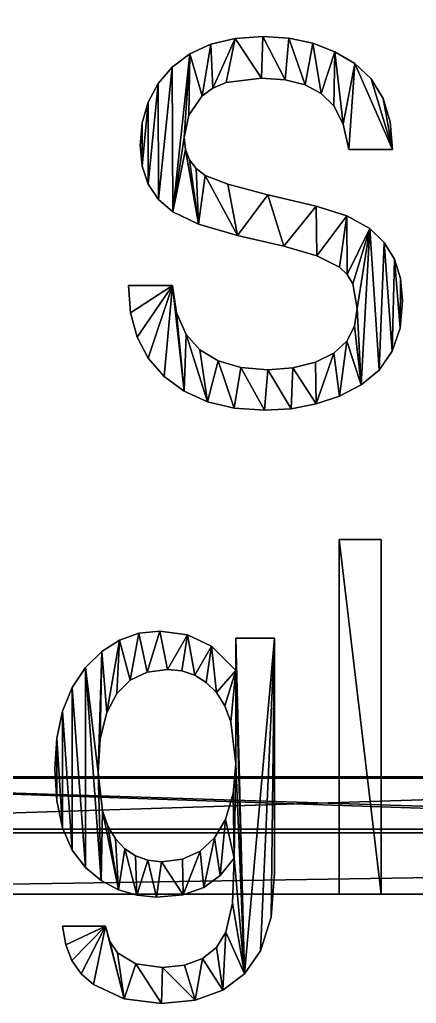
# Model space of a CAD drawing. Extents: x -4 to 921, y -14 to 94.
# Drawn here: x 13.61 to 24.19, y -6.05 to 20.22 of the extents above; entities that cross this region are included whole.
import ezdxf

# ---------------------------------------------------------------- set-up
doc = ezdxf.new("R2010")
doc.units = 0
doc.layers.get('0').update_dxf_attribs({"color": 13, "linetype": 'CONTINUOUS'})

# ---------------------------------------------------------------- blocks, each defined once
blk = doc.blocks.new('GROUP_6')
for p, q in [((45, 1.5, 50.684109), (0, 1.5, 50.684109)), ((45, 1.5, 51.787205), (0, 1.5, 51.787205)), ((0, 1.5, 62.812511), (45, 1.5, 62.812511)), ((45, 1.5, 65.49585), (0, 1.5, 65.49585)), ((0, 1.5, 75.00909), (45, 1.5, 75.00909)), ((45, 1.5, 35.777028), (0, 1.5, 35.777028)), ((0, 1.5, 48.00077), (45, 1.5, 48.00077)), ((45, 1.5, 36.975464), (0, 1.5, 36.975464)), ((0, 1.5, 0.00909), (45, 1.5, 0.00909)), ((0, 1.5, 33.093689), (45, 1.5, 33.093689)), ((45, 1.5, 22.068383), (0, 1.5, 22.068383)), ((0, 1.5, 18.061726), (45, 1.5, 18.061726)), ((45, 1.5, 20.745065), (0, 1.5, 20.745065)), ((45, 1.5, 4.206627), (0, 1.5, 4.206627)), ((45, 0.103554, 51.787205), (0, 0.103554, 51.787205)), ((0, 0.103554, 62.812511), (45, 0.103554, 62.812511)), ((0, 0.103554, 18.061726), (45, 0.103554, 18.061726)), ((0, 0.103554, 48.00077), (45, 0.103554, 48.00077)), ((45, 0.103554, 36.975464), (0, 0.103554, 36.975464)), ((0, 0.103554, 33.093689), (45, 0.103554, 33.093689)), ((45, 0.103554, 22.068383), (0, 0.103554, 22.068383)), ((45, 0.103554, 4.206627), (0, 0.103554, 4.206627)), ((45, 0, 65.49585), (0, 0, 65.49585)), ((45, 0, 35.777028), (0, 0, 35.777028)), ((45, 0, 50.684109), (0, 0, 50.684109)), ((45, 0, 20.745065), (0, 0, 20.745065))]:
    blk.add_line(p, q)
mesh = blk.add_polyface()
corners = [(0, 1.5, 75.00909), (1.5, 56.5, 75.00909), (0, 91.5, 75.00909), (45, 1.5, 75.00909), (45, 56.5, 75.00909), (1.5, 91.5, 75.00909)]
mesh.append_faces([[corners[k] for k in face] for face in [(1, 3, 4)]], dxfattribs={"vtx0": -1})
mesh.append_faces([[corners[k] for k in face] for face in [(0, 1, 2)]], dxfattribs={"vtx0": -1, "vtx1": -1})
mesh.append_faces([[corners[k] for k in face] for face in [(1, 0, 3)]], dxfattribs={"vtx0": -1, "vtx2": -1})
mesh.append_faces([[corners[k] for k in face] for face in [(5, 2, 1)]], dxfattribs={"vtx1": -1})
mesh = blk.add_polyface()
corners = [(1.5, 56.5, 0.00909), (0, 1.5, 0.00909), (0, 56.5, 0.00909), (45, 1.5, 0.00909), (45, 56.5, 0.00909)]
mesh.append_faces([[corners[k] for k in face] for face in [(0, 1, 2), (3, 0, 4)]], dxfattribs={"vtx0": -1})
mesh.append_faces([[corners[k] for k in face] for face in [(1, 0, 3)]], dxfattribs={"vtx0": -1, "vtx1": -1})
mesh = blk.add_polyface()
corners = [(45, 1.5, 51.787205), (0, 1.5, 50.684109), (45, 1.5, 50.684109), (0, 1.5, 51.787205)]
mesh.append_faces([[corners[k] for k in face] for face in [(0, 1, 2), (1, 0, 3)]], dxfattribs={"vtx0": -1})
at = {"color": 253}
mesh = blk.add_polyface(dxfattribs=at)
corners = [(45, 0, 65.49585), (0, 1.5, 62.812511), (45, 1.5, 62.812511), (0, 0, 65.49585)]
mesh.append_faces([[corners[k] for k in face] for face in [(0, 1, 2), (1, 0, 3)]], dxfattribs={"vtx0": -1, "color": 253})
mesh = blk.add_polyface()
corners = [(45, 1.5, 75.00909), (0, 1.5, 65.49585), (45, 1.5, 65.49585), (0, 1.5, 75.00909)]
mesh.append_faces([[corners[k] for k in face] for face in [(0, 1, 2), (1, 0, 3)]], dxfattribs={"vtx0": -1})
mesh = blk.add_polyface()
corners = [(45, 0, 65.49585), (0, 1.5, 65.49585), (0, 0, 65.49585), (45, 1.5, 65.49585)]
mesh.append_faces([[corners[k] for k in face] for face in [(0, 1, 2), (1, 0, 3)]], dxfattribs={"vtx0": -1})
mesh = blk.add_polyface()
corners = [(45, 0, 35.777028), (0, 1.5, 35.777028), (0, 0, 35.777028), (45, 1.5, 35.777028)]
mesh.append_faces([[corners[k] for k in face] for face in [(0, 1, 2), (1, 0, 3)]], dxfattribs={"vtx0": -1})
mesh = blk.add_polyface()
corners = [(45, 1.5, 65.49585), (0, 1.5, 62.812511), (45, 1.5, 62.812511), (0, 1.5, 65.49585)]
mesh.append_faces([[corners[k] for k in face] for face in [(0, 1, 2), (1, 0, 3)]], dxfattribs={"vtx0": -1})
mesh = blk.add_polyface(dxfattribs=at)
corners = [(45, 0, 50.684109), (0, 1.5, 48.00077), (45, 1.5, 48.00077), (0, 0, 50.684109)]
mesh.append_faces([[corners[k] for k in face] for face in [(0, 1, 2), (1, 0, 3)]], dxfattribs={"vtx0": -1, "color": 253})
mesh = blk.add_polyface()
corners = [(45, 0, 50.684109), (0, 1.5, 50.684109), (0, 0, 50.684109), (45, 1.5, 50.684109)]
mesh.append_faces([[corners[k] for k in face] for face in [(0, 1, 2), (1, 0, 3)]], dxfattribs={"vtx0": -1})
mesh = blk.add_polyface()
corners = [(45, 1.5, 20.745065), (0, 1.5, 18.061726), (45, 1.5, 18.061726), (0, 1.5, 20.745065)]
mesh.append_faces([[corners[k] for k in face] for face in [(0, 1, 2), (1, 0, 3)]], dxfattribs={"vtx0": -1})
mesh = blk.add_polyface(dxfattribs=at)
corners = [(45, 0, 20.745065), (0, 1.5, 18.061726), (45, 1.5, 18.061726), (0, 0, 20.745065)]
mesh.append_faces([[corners[k] for k in face] for face in [(0, 1, 2), (1, 0, 3)]], dxfattribs={"vtx0": -1, "color": 253})
mesh = blk.add_polyface()
corners = [(45, 0, 20.745065), (0, 1.5, 20.745065), (0, 0, 20.745065), (45, 1.5, 20.745065)]
mesh.append_faces([[corners[k] for k in face] for face in [(0, 1, 2), (1, 0, 3)]], dxfattribs={"vtx0": -1})
mesh = blk.add_polyface()
corners = [(45, 1.5, 36.975464), (0, 1.5, 35.777028), (45, 1.5, 35.777028), (0, 1.5, 36.975464)]
mesh.append_faces([[corners[k] for k in face] for face in [(0, 1, 2), (1, 0, 3)]], dxfattribs={"vtx0": -1})
mesh = blk.add_polyface()
corners = [(45, 1.5, 35.777028), (0, 1.5, 33.093689), (45, 1.5, 33.093689), (0, 1.5, 35.777028)]
mesh.append_faces([[corners[k] for k in face] for face in [(0, 1, 2), (1, 0, 3)]], dxfattribs={"vtx0": -1})
mesh = blk.add_polyface()
corners = [(45, 1.5, 4.206627), (0, 1.5, 0.00909), (45, 1.5, 0.00909), (0, 1.5, 4.206627)]
mesh.append_faces([[corners[k] for k in face] for face in [(0, 1, 2), (1, 0, 3)]], dxfattribs={"vtx0": -1})
mesh = blk.add_polyface()
corners = [(45, 1.5, 36.975464), (0, 0.103554, 36.975464), (0, 1.5, 36.975464), (45, 0.103554, 36.975464)]
mesh.append_faces([[corners[k] for k in face] for face in [(0, 1, 2), (1, 0, 3)]], dxfattribs={"vtx0": -1})
mesh = blk.add_polyface()
corners = [(45, 0.103554, 18.061726), (0, 1.5, 18.061726), (0, 0.103554, 18.061726), (45, 1.5, 18.061726)]
mesh.append_faces([[corners[k] for k in face] for face in [(0, 1, 2), (1, 0, 3)]], dxfattribs={"vtx0": -1})
mesh = blk.add_polyface()
corners = [(45, 0.103554, 33.093689), (0, 1.5, 33.093689), (0, 0.103554, 33.093689), (45, 1.5, 33.093689)]
mesh.append_faces([[corners[k] for k in face] for face in [(0, 1, 2), (1, 0, 3)]], dxfattribs={"vtx0": -1})
mesh = blk.add_polyface()
corners = [(45, 1.5, 22.068383), (0, 1.5, 20.745065), (45, 1.5, 20.745065), (0, 1.5, 22.068383)]
mesh.append_faces([[corners[k] for k in face] for face in [(0, 1, 2), (1, 0, 3)]], dxfattribs={"vtx0": -1})
mesh = blk.add_polyface()
corners = [(45, 0.103554, 62.812511), (0, 1.5, 62.812511), (0, 0.103554, 62.812511), (45, 1.5, 62.812511)]
mesh.append_faces([[corners[k] for k in face] for face in [(0, 1, 2), (1, 0, 3)]], dxfattribs={"vtx0": -1})
mesh = blk.add_polyface()
corners = [(45, 1.5, 22.068383), (0, 0.103554, 22.068383), (0, 1.5, 22.068383), (45, 0.103554, 22.068383)]
mesh.append_faces([[corners[k] for k in face] for face in [(0, 1, 2), (1, 0, 3)]], dxfattribs={"vtx0": -1})
mesh = blk.add_polyface()
corners = [(45, 0.103554, 48.00077), (0, 1.5, 48.00077), (0, 0.103554, 48.00077), (45, 1.5, 48.00077)]
mesh.append_faces([[corners[k] for k in face] for face in [(0, 1, 2), (1, 0, 3)]], dxfattribs={"vtx0": -1})
mesh = blk.add_polyface()
corners = [(45, 1.5, 4.206627), (0, 0.103554, 4.206627), (0, 1.5, 4.206627), (45, 0.103554, 4.206627)]
mesh.append_faces([[corners[k] for k in face] for face in [(0, 1, 2), (1, 0, 3)]], dxfattribs={"vtx0": -1})
mesh = blk.add_polyface()
corners = [(45, 1.5, 51.787205), (0, 0.103554, 51.787205), (0, 1.5, 51.787205), (45, 0.103554, 51.787205)]
mesh.append_faces([[corners[k] for k in face] for face in [(0, 1, 2), (1, 0, 3)]], dxfattribs={"vtx0": -1})
mesh = blk.add_polyface()
corners = [(45, 1.5, 50.684109), (0, 1.5, 48.00077), (45, 1.5, 48.00077), (0, 1.5, 50.684109)]
mesh.append_faces([[corners[k] for k in face] for face in [(0, 1, 2), (1, 0, 3)]], dxfattribs={"vtx0": -1})
mesh = blk.add_polyface(dxfattribs=at)
corners = [(45, 0, 35.777028), (0, 1.5, 33.093689), (45, 1.5, 33.093689), (0, 0, 35.777028)]
mesh.append_faces([[corners[k] for k in face] for face in [(0, 1, 2), (1, 0, 3)]], dxfattribs={"vtx0": -1, "color": 253})
mesh = blk.add_polyface()
corners = [(45, 0.103554, 18.061726), (0, 0.103554, 4.206627), (45, 0.103554, 4.206627), (0, 0.103554, 18.061726)]
mesh.append_faces([[corners[k] for k in face] for face in [(0, 1, 2), (1, 0, 3)]], dxfattribs={"vtx0": -1})
mesh = blk.add_polyface()
corners = [(45, 0.103554, 33.093689), (0, 0.103554, 22.068383), (45, 0.103554, 22.068383), (0, 0.103554, 33.093689)]
mesh.append_faces([[corners[k] for k in face] for face in [(0, 1, 2), (1, 0, 3)]], dxfattribs={"vtx0": -1})
mesh = blk.add_polyface()
corners = [(45, 0.103554, 48.00077), (0, 0.103554, 36.975464), (45, 0.103554, 36.975464), (0, 0.103554, 48.00077)]
mesh.append_faces([[corners[k] for k in face] for face in [(0, 1, 2), (1, 0, 3)]], dxfattribs={"vtx0": -1})
mesh = blk.add_polyface()
corners = [(45, 0.103554, 62.812511), (0, 0.103554, 51.787205), (45, 0.103554, 51.787205), (0, 0.103554, 62.812511)]
mesh.append_faces([[corners[k] for k in face] for face in [(0, 1, 2), (1, 0, 3)]], dxfattribs={"vtx0": -1})
blk = doc.blocks.new('GROUP_4')
blk.add_blockref('GROUP_6', (0, 0.039))
blk = doc.blocks.new('GROUP_8')
at = {"color": 18}
for p, q in [((23.79, 22.846, 0.051), (24.553, 22.897, 0.051)), ((24.553, 22.897, 0.051), (25.269, 22.852, 0.051)), ((25.269, 22.852, 0.051), (25.929, 22.717, 0.051)), ((22.54, 22.437, 0.051), (23.119, 22.692, 0.051)), ((23.119, 22.692, 0.051), (23.79, 22.846, 0.051)), ((25.929, 22.717, 0.051), (26.533, 22.493, 0.051)), ((22.053, 22.079, 0.051), (22.54, 22.437, 0.051)), ((26.533, 22.493, 0.051), (27.082, 22.179, 0.051)), ((21.667, 21.641, 0.051), (22.053, 22.079, 0.051)), ((27.082, 22.179, 0.051), (27.537, 21.766, 0.051)), ((21.391, 21.146, 0.051), (21.667, 21.641, 0.051)), ((23.54, 21.67, 0.051), (23.172, 21.521, 0.051)), ((24.514, 21.789, 0.051), (23.54, 21.67, 0.051)), ((25.165, 21.743, 0.051), (24.514, 21.789, 0.051)), ((25.714, 21.604, 0.051), (25.165, 21.743, 0.051)), ((26.161, 21.372, 0.051), (25.714, 21.604, 0.051)), ((27.537, 21.766, 0.051), (27.862, 21.245, 0.051)), ((22.884, 21.312, 0.051), (22.512, 20.797, 0.051)), ((23.172, 21.521, 0.051), (22.884, 21.312, 0.051)), ((26.505, 21.048, 0.051), (26.161, 21.372, 0.051)), ((21.226, 20.594, 0.051), (21.391, 21.146, 0.051)), ((26.766, 20.554, 0.051), (26.505, 21.048, 0.051)), ((27.862, 21.245, 0.051), (28.057, 20.617, 0.051)), ((22.512, 20.797, 0.051), (22.388, 20.204, 0.051)), ((21.17, 19.985, 0.051), (21.226, 20.594, 0.051)), ((26.917, 19.882, 0.051), (26.766, 20.554, 0.051)), ((28.057, 20.617, 0.051), (28.122, 19.882, 0.051)), ((21.227, 19.432, 0.051), (21.17, 19.985, 0.051)), ((22.388, 20.204, 0.051), (22.424, 19.879, 0.051)), ((22.424, 19.879, 0.051), (22.533, 19.602, 0.051)), ((28.122, 19.882, 0.051), (26.917, 19.882, 0.051)), ((22.533, 19.602, 0.051), (22.714, 19.371, 0.051)), ((21.396, 18.953, 0.051), (21.227, 19.432, 0.051)), ((22.714, 19.371, 0.051), (22.968, 19.186, 0.051)), ((21.678, 18.546, 0.051), (21.396, 18.953, 0.051)), ((22.072, 18.213, 0.051), (21.678, 18.546, 0.051)), ((26.866, 18.109, 0.051), (27.497, 17.769, 0.051)), ((27.497, 17.769, 0.051), (27.892, 17.399, 0.051)), ((27.892, 17.399, 0.051), (28.174, 16.955, 0.051)), ((28.174, 16.955, 0.051), (28.343, 16.436, 0.051)), ((26.877, 16.546, 0.051), (26.666, 16.738, 0.051)), ((27.028, 16.298, 0.051), (26.877, 16.546, 0.051)), ((27.149, 15.636, 0.051), (27.028, 16.298, 0.051)), ((28.343, 16.436, 0.051), (28.399, 15.842, 0.051)), ((20.909, 15.521, 0.051), (20.855, 16.248, 0.051)), ((20.855, 16.248, 0.051), (22.06, 16.248, 0.051)), ((22.06, 16.248, 0.051), (22.177, 15.519, 0.051)), ((28.399, 15.842, 0.051), (28.328, 15.112, 0.051)), ((21.09, 14.874, 0.051), (20.909, 15.521, 0.051)), ((22.177, 15.519, 0.051), (22.44, 14.94, 0.051)), ((27.077, 15.16, 0.051), (27.149, 15.636, 0.051)), ((26.862, 14.763, 0.051), (27.077, 15.16, 0.051)), ((28.328, 15.112, 0.051), (28.113, 14.494, 0.051)), ((21.398, 14.307, 0.051), (21.09, 14.874, 0.051)), ((22.44, 14.94, 0.051), (22.819, 14.529, 0.051)), ((26.504, 14.445, 0.051), (26.862, 14.763, 0.051)), ((22.819, 14.529, 0.051), (23.321, 14.235, 0.051)), ((28.113, 14.494, 0.051), (27.756, 13.988, 0.051)), ((21.834, 13.819, 0.051), (21.398, 14.307, 0.051)), ((23.321, 14.235, 0.051), (23.944, 14.059, 0.051)), ((25.377, 14.051, 0.051), (26.002, 14.206, 0.051)), ((26.002, 14.206, 0.051), (26.504, 14.445, 0.051)), ((23.944, 14.059, 0.051), (24.688, 14, 0.051)), ((24.688, 14, 0.051), (25.377, 14.051, 0.051)), ((27.756, 13.988, 0.051), (27.255, 13.594, 0.051)), ((22.381, 13.425, 0.051), (21.834, 13.819, 0.051)), ((23.024, 13.143, 0.051), (22.381, 13.425, 0.051)), ((27.255, 13.594, 0.051), (26.661, 13.298, 0.051)), ((23.763, 12.974, 0.051), (23.024, 13.143, 0.051)), ((26.661, 13.298, 0.051), (26.019, 13.087, 0.051)), ((24.598, 12.917, 0.051), (23.763, 12.974, 0.051)), ((25.332, 12.96, 0.051), (24.598, 12.917, 0.051)), ((26.019, 13.087, 0.051), (25.332, 12.96, 0.051)), ((26.653, 9.464, 0.051), (27.813, 9.464, 0.051)), ((26.653, 0, 0.051), (26.653, 9.464, 0.051)), ((27.813, 9.464, 0.051), (27.813, 0, 0.051)), ((20.608, 6.779, 0.051), (21.141, 6.962, 0.051)), ((21.141, 6.962, 0.051), (21.718, 7.022, 0.051)), ((21.718, 7.022, 0.051), (22.479, 6.923, 0.051)), ((22.479, 6.923, 0.051), (23.136, 6.623, 0.051)), ((23.806, 5.966, 0.051), (23.806, 6.836, 0.051)), ((23.806, 6.836, 0.051), (24.875, 6.836, 0.051)), ((20.118, 6.475, 0.051), (20.608, 6.779, 0.051)), ((23.136, 6.623, 0.051), (23.806, 5.966, 0.051)), ((19.673, 6.05, 0.051), (20.118, 6.475, 0.051)), ((19.302, 5.516, 0.051), (19.673, 6.05, 0.051)), ((21.367, 5.926, 0.051), (20.9, 5.711, 0.051)), ((21.931, 5.998, 0.051), (21.367, 5.926, 0.051)), ((22.322, 5.959, 0.051), (21.931, 5.998, 0.051)), ((22.677, 5.843, 0.051), (22.322, 5.959, 0.051)), ((22.995, 5.65, 0.051), (22.677, 5.843, 0.051)), ((20.9, 5.711, 0.051), (20.53, 5.353, 0.051)), ((23.278, 5.38, 0.051), (22.995, 5.65, 0.051)), ((19.037, 4.887, 0.051), (19.302, 5.516, 0.051)), ((20.53, 5.353, 0.051), (20.256, 4.851, 0.051)), ((23.509, 5.029, 0.051), (23.278, 5.38, 0.051)), ((23.674, 4.595, 0.051), (23.509, 5.029, 0.051)), ((18.879, 4.163, 0.051), (19.037, 4.887, 0.051)), ((20.256, 4.851, 0.051), (20.077, 4.144, 0.051)), ((23.522, 1.991, 0.051), (23.735, 2.682, 0.051)), ((19.036, 1.768, 0.051), (18.878, 2.491, 0.051)), ((20.136, 2.22, 0.051), (20.284, 1.811, 0.051)), ((23.222, 1.497, 0.051), (23.522, 1.991, 0.051)), ((19.299, 1.175, 0.051), (19.036, 1.768, 0.051)), ((20.284, 1.811, 0.051), (20.491, 1.472, 0.051)), ((20.491, 1.472, 0.051), (20.748, 1.206, 0.051)), ((22.828, 1.145, 0.051), (23.222, 1.497, 0.051)), ((19.666, 0.712, 0.051), (19.299, 1.175, 0.051)), ((20.748, 1.206, 0.051), (21.046, 1.016, 0.051)), ((22.342, 0.934, 0.051), (22.828, 1.145, 0.051)), ((21.046, 1.016, 0.051), (21.384, 0.901, 0.051)), ((21.384, 0.901, 0.051), (21.764, 0.863, 0.051)), ((21.764, 0.863, 0.051), (22.342, 0.934, 0.051)), ((23.761, 0.96, 0.051), (23.377, 0.499, 0.051)), ((20.104, 0.364, 0.051), (19.666, 0.712, 0.051)), ((20.577, 0.115, 0.051), (20.104, 0.364, 0.051)), ((23.377, 0.499, 0.051), (22.923, 0.174, 0.051)), ((21.085, -0.034, 0.051), (20.577, 0.115, 0.051)), ((22.923, 0.174, 0.051), (22.355, -0.019, 0.051)), ((21.628, -0.084, 0.051), (21.085, -0.034, 0.051)), ((22.355, -0.019, 0.051), (21.628, -0.084, 0.051)), ((27.813, 0, 0.051), (26.653, 0, 0.051)), ((19.125, -1.353, 0.051), (19.038, -0.857, 0.051)), ((19.038, -0.857, 0.051), (20.217, -0.857, 0.051)), ((20.217, -0.857, 0.051), (20.343, -1.268, 0.051)), ((23.271, -1.429, 0.051), (23.535, -1.018, 0.051)), ((20.343, -1.268, 0.051), (20.552, -1.572, 0.051)), ((19.296, -1.779, 0.051), (19.125, -1.353, 0.051)), ((20.552, -1.572, 0.051), (21.058, -1.862, 0.051)), ((22.893, -1.723, 0.051), (23.271, -1.429, 0.051)), ((19.55, -2.134, 0.051), (19.296, -1.779, 0.051)), ((22.399, -1.9, 0.051), (22.893, -1.723, 0.051)), ((21.058, -1.862, 0.051), (21.789, -1.959, 0.051)), ((21.789, -1.959, 0.051), (22.399, -1.9, 0.051)), ((19.889, -2.419, 0.051), (19.55, -2.134, 0.051)), ((24.048, -2.128, 0.051), (23.447, -2.567, 0.051))]:
    blk.add_line(p, q, dxfattribs=at)
for p, q in [((203.686, 3.092), (0, 3.092)), ((3.696, 3.132, 2.845), (203.686, 3.092, 2.845)), ((0, 0, 4.5), (207.688, 0, 4.5)), ((0, 0), (203.686, 0))]:
    blk.add_line(p, q)
for points in [[(22.968, 19.186, 0.051), (23.588, 18.954, 0.051), (24.688, 18.671, 0.051), (26.015, 18.368, 0.051), (26.866, 18.109, 0.051)], [(26.666, 16.738, 0.051), (26.038, 17.039, 0.051), (25.133, 17.298, 0.051), (23.851, 17.588, 0.051), (22.778, 17.886, 0.051), (22.072, 18.213, 0.051)], [(24.875, 6.836, 0.051), (24.875, 0.56, 0.051), (24.779, -0.615, 0.051), (24.489, -1.514, 0.051), (24.048, -2.128, 0.051)], [(23.735, 2.682, 0.051), (23.806, 3.479, 0.051), (23.674, 4.595, 0.051)], [(18.878, 2.491, 0.051), (18.826, 3.344, 0.051), (18.879, 4.163, 0.051)], [(20.077, 4.144, 0.051), (20.018, 3.247, 0.051), (20.136, 2.22, 0.051)], [(23.535, -1.018, 0.051), (23.714, -0.246, 0.051), (23.761, 0.96, 0.051)], [(23.447, -2.567, 0.051), (22.685, -2.831, 0.051), (21.764, -2.919, 0.051), (20.738, -2.794, 0.051), (19.889, -2.419, 0.051)]]:
    blk.add_polyline3d(points, dxfattribs=at)
mesh = blk.add_polyface()
corners = [(207.688, 0, 4.5), (0, 93.092, 4.5), (0, 0, 4.5), (3.696, 93.092, 4.5), (207.688, 93.092, 4.5)]
mesh.append_faces([[corners[k] for k in face] for face in [(0, 1, 2), (3, 0, 4)]], dxfattribs={"vtx0": -1})
mesh.append_faces([[corners[k] for k in face] for face in [(1, 0, 3)]], dxfattribs={"vtx0": -1, "vtx1": -1})
mesh = blk.add_polyface()
corners = [(5.196, 93.132, 2.845), (3.696, 3.132, 2.845), (3.696, 93.132, 2.845), (203.686, 3.092, 2.845), (203.686, 93.132, 2.845)]
mesh.append_faces([[corners[k] for k in face] for face in [(0, 1, 2), (3, 0, 4)]], dxfattribs={"vtx0": -1})
mesh.append_faces([[corners[k] for k in face] for face in [(1, 0, 3)]], dxfattribs={"vtx0": -1, "vtx1": -1})
mesh = blk.add_polyface(dxfattribs=at)
corners = [(20.909, 15.521, 0.051), (22.06, 16.248, 0.051), (20.855, 16.248, 0.051), (21.09, 14.874, 0.051), (21.398, 14.307, 0.051), (21.834, 13.819, 0.051), (22.381, 13.425, 0.051), (22.177, 15.519, 0.051), (22.44, 14.94, 0.051), (23.024, 13.143, 0.051), (22.819, 14.529, 0.051), (23.321, 14.235, 0.051), (23.763, 12.974, 0.051), (23.944, 14.059, 0.051), (24.598, 12.917, 0.051), (24.688, 14, 0.051), (25.332, 12.96, 0.051), (25.377, 14.051, 0.051), (26.019, 13.087, 0.051), (26.002, 14.206, 0.051), (26.504, 14.445, 0.051), (26.661, 13.298, 0.051), (26.862, 14.763, 0.051), (27.255, 13.594, 0.051), (27.077, 15.16, 0.051), (27.149, 15.636, 0.051), (22.072, 18.213, 0.051), (22.424, 19.879, 0.051), (22.388, 20.204, 0.051), (22.778, 17.886, 0.051), (22.533, 19.602, 0.051), (22.714, 19.371, 0.051), (22.968, 19.186, 0.051), (23.851, 17.588, 0.051), (23.588, 18.954, 0.051), (24.688, 18.671, 0.051), (25.133, 17.298, 0.051), (26.015, 18.368, 0.051), (26.038, 17.039, 0.051), (26.866, 18.109, 0.051), (26.666, 16.738, 0.051), (26.877, 16.546, 0.051), (27.497, 17.769, 0.051), (27.028, 16.298, 0.051), (27.756, 13.988, 0.051), (27.892, 17.399, 0.051), (28.113, 14.494, 0.051), (28.174, 16.955, 0.051), (28.328, 15.112, 0.051), (28.343, 16.436, 0.051), (28.399, 15.842, 0.051), (21.227, 19.432, 0.051), (21.226, 20.594, 0.051), (21.17, 19.985, 0.051), (21.391, 21.146, 0.051), (21.396, 18.953, 0.051), (21.667, 21.641, 0.051), (21.678, 18.546, 0.051), (22.053, 22.079, 0.051), (22.54, 22.437, 0.051), (22.512, 20.797, 0.051), (22.884, 21.312, 0.051), (23.119, 22.692, 0.051), (23.172, 21.521, 0.051), (23.79, 22.846, 0.051), (23.54, 21.67, 0.051), (24.514, 21.789, 0.051), (24.553, 22.897, 0.051), (25.165, 21.743, 0.051), (25.269, 22.852, 0.051), (25.714, 21.604, 0.051), (25.929, 22.717, 0.051), (26.161, 21.372, 0.051), (26.533, 22.493, 0.051), (26.505, 21.048, 0.051), (26.766, 20.554, 0.051), (27.082, 22.179, 0.051), (26.917, 19.882, 0.051), (28.122, 19.882, 0.051), (27.537, 21.766, 0.051), (27.862, 21.245, 0.051), (28.057, 20.617, 0.051)]
mesh.append_faces([[corners[k] for k in face] for face in [(0, 1, 2), (49, 48, 50), (51, 52, 53), (80, 78, 81)]], dxfattribs={"vtx0": -1, "color": 18})
mesh.append_faces([[corners[k] for k in face] for face in [(1, 6, 7), (7, 6, 8), (8, 9, 10), (10, 9, 11), (11, 12, 13), (13, 14, 15), (15, 16, 17), (17, 18, 19), (19, 18, 20), (20, 21, 22), (22, 23, 24), (24, 23, 25), (27, 29, 30), (30, 29, 31), (31, 29, 32), (32, 33, 34), (34, 33, 35), (35, 36, 37), (37, 38, 39), (39, 41, 42), (42, 44, 45), (45, 46, 47), (47, 48, 49), (52, 51, 54), (54, 55, 56), (56, 57, 58), (58, 26, 59), (59, 61, 62), (62, 63, 64), (64, 66, 67), (67, 68, 69), (69, 70, 71), (71, 72, 73), (73, 75, 76), (76, 78, 79), (79, 78, 80)]], dxfattribs={"vtx0": -1, "vtx1": -1, "color": 18})
mesh.append_faces([[corners[k] for k in face] for face in [(42, 25, 23), (59, 26, 28)]], dxfattribs={"vtx0": -1, "vtx1": -1, "vtx2": -1, "color": 18})
mesh.append_faces([[corners[k] for k in face] for face in [(1, 0, 3), (1, 3, 4), (1, 4, 5), (1, 5, 6), (8, 6, 9), (11, 9, 12), (13, 12, 14), (15, 14, 16), (17, 16, 18), (20, 18, 21), (22, 21, 23), (26, 27, 28), (27, 26, 29), (32, 29, 33), (35, 33, 36), (37, 36, 38), (39, 38, 40), (39, 40, 41), (42, 41, 43), (42, 43, 25), (42, 23, 44), (45, 44, 46), (47, 46, 48), (54, 51, 55), (56, 55, 57), (58, 57, 26), (59, 28, 60), (59, 60, 61), (62, 61, 63), (64, 63, 65), (64, 65, 66), (67, 66, 68), (69, 68, 70), (71, 70, 72), (73, 72, 74), (73, 74, 75), (76, 75, 77), (76, 77, 78)]], dxfattribs={"vtx0": -1, "vtx2": -1, "color": 18})
mesh = blk.add_polyface(dxfattribs=at)
corners = [(27.813, 0, 0.051), (26.653, 9.464, 0.051), (26.653, 0, 0.051), (27.813, 9.464, 0.051)]
mesh.append_faces([[corners[k] for k in face] for face in [(0, 1, 2), (1, 0, 3)]], dxfattribs={"vtx0": -1, "color": 18})
mesh = blk.add_polyface(dxfattribs=at)
corners = [(19.125, -1.353, 0.051), (20.217, -0.857, 0.051), (19.038, -0.857, 0.051), (19.296, -1.779, 0.051), (19.55, -2.134, 0.051), (19.889, -2.419, 0.051), (20.738, -2.794, 0.051), (20.343, -1.268, 0.051), (20.552, -1.572, 0.051), (21.058, -1.862, 0.051), (21.764, -2.919, 0.051), (21.789, -1.959, 0.051), (22.685, -2.831, 0.051), (22.399, -1.9, 0.051), (22.893, -1.723, 0.051), (23.447, -2.567, 0.051), (23.271, -1.429, 0.051), (23.535, -1.018, 0.051), (24.048, -2.128, 0.051), (23.714, -0.246, 0.051), (23.761, 0.96, 0.051), (23.806, 3.479, 0.051), (23.806, 5.966, 0.051), (23.806, 6.836, 0.051), (24.875, 6.836, 0.051), (24.489, -1.514, 0.051), (24.779, -0.615, 0.051), (24.875, 0.56, 0.051), (20.018, 3.247, 0.051), (20.118, 6.475, 0.051), (19.673, 6.05, 0.051), (20.077, 4.144, 0.051), (20.256, 4.851, 0.051), (20.608, 6.779, 0.051), (20.53, 5.353, 0.051), (20.9, 5.711, 0.051), (21.141, 6.962, 0.051), (21.367, 5.926, 0.051), (21.718, 7.022, 0.051), (21.931, 5.998, 0.051), (22.479, 6.923, 0.051), (22.322, 5.959, 0.051), (22.677, 5.843, 0.051), (23.136, 6.623, 0.051), (22.995, 5.65, 0.051), (23.278, 5.38, 0.051), (23.509, 5.029, 0.051), (23.674, 4.595, 0.051), (18.878, 2.491, 0.051), (18.879, 4.163, 0.051), (18.826, 3.344, 0.051), (19.036, 1.768, 0.051), (19.037, 4.887, 0.051), (19.299, 1.175, 0.051), (19.302, 5.516, 0.051), (19.666, 0.712, 0.051), (20.104, 0.364, 0.051), (20.136, 2.22, 0.051), (20.577, 0.115, 0.051), (20.284, 1.811, 0.051), (20.491, 1.472, 0.051), (20.748, 1.206, 0.051), (21.085, -0.034, 0.051), (21.046, 1.016, 0.051), (21.384, 0.901, 0.051), (21.628, -0.084, 0.051), (21.764, 0.863, 0.051), (22.355, -0.019, 0.051), (22.342, 0.934, 0.051), (22.828, 1.145, 0.051), (22.923, 0.174, 0.051), (23.222, 1.497, 0.051), (23.377, 0.499, 0.051), (23.522, 1.991, 0.051), (23.735, 2.682, 0.051)]
mesh.append_faces([[corners[k] for k in face] for face in [(0, 1, 2), (24, 26, 27), (48, 49, 50)]], dxfattribs={"vtx0": -1, "color": 18})
mesh.append_faces([[corners[k] for k in face] for face in [(1, 6, 7), (7, 6, 8), (8, 6, 9), (9, 10, 11), (11, 12, 13), (13, 12, 14), (14, 15, 16), (16, 15, 17), (17, 18, 19), (19, 18, 20), (22, 18, 23), (23, 18, 24), (29, 32, 33), (33, 35, 36), (36, 37, 38), (38, 39, 40), (40, 42, 43), (43, 45, 22), (49, 51, 52), (52, 53, 54), (54, 55, 30), (28, 56, 57), (57, 58, 59), (59, 58, 60), (60, 58, 61), (61, 62, 63), (63, 62, 64), (64, 65, 66), (66, 67, 68), (68, 67, 69), (69, 70, 71), (71, 72, 73), (73, 20, 74), (74, 20, 21)]], dxfattribs={"vtx0": -1, "vtx1": -1, "color": 18})
mesh.append_faces([[corners[k] for k in face] for face in [(20, 18, 21), (21, 18, 22), (30, 56, 28)]], dxfattribs={"vtx0": -1, "vtx1": -1, "vtx2": -1, "color": 18})
mesh.append_faces([[corners[k] for k in face] for face in [(1, 0, 3), (1, 3, 4), (1, 4, 5), (1, 5, 6), (9, 6, 10), (11, 10, 12), (14, 12, 15), (17, 15, 18), (24, 18, 25), (24, 25, 26), (28, 29, 30), (29, 28, 31), (29, 31, 32), (33, 32, 34), (33, 34, 35), (36, 35, 37), (38, 37, 39), (40, 39, 41), (40, 41, 42), (43, 42, 44), (43, 44, 45), (22, 45, 46), (22, 46, 47), (22, 47, 21), (49, 48, 51), (52, 51, 53), (54, 53, 55), (30, 55, 56), (57, 56, 58), (61, 58, 62), (64, 62, 65), (66, 65, 67), (69, 67, 70), (71, 70, 72), (73, 72, 20)]], dxfattribs={"vtx0": -1, "vtx2": -1, "color": 18})
mesh = blk.add_polyface()
corners = [(203.686, 3.092), (0, 0), (0, 3.092), (203.686, 0)]
mesh.append_faces([[corners[k] for k in face] for face in [(0, 1, 2), (1, 0, 3)]], dxfattribs={"vtx0": -1})
mesh = blk.add_polyface()
corners = [(207.688, 0, 4.5), (203.686, 0), (207.688, 0), (0, 0), (0, 0, 4.5)]
mesh.append_faces([[corners[k] for k in face] for face in [(0, 1, 2), (3, 0, 4)]], dxfattribs={"vtx0": -1})
mesh.append_faces([[corners[k] for k in face] for face in [(1, 0, 3)]], dxfattribs={"vtx0": -1, "vtx1": -1})

msp = doc.modelspace()

# ---------------------------------------------------------------- block references
at = {"xscale": 0.9689999999999998}
for name, p in [('GROUP_8', (-3.696, -3.132, 72.155)), ('GROUP_4', (-0.11, -1.539, -0.009))]:
    msp.add_blockref(name, p, dxfattribs=at)

doc.saveas('drawing.dxf')
